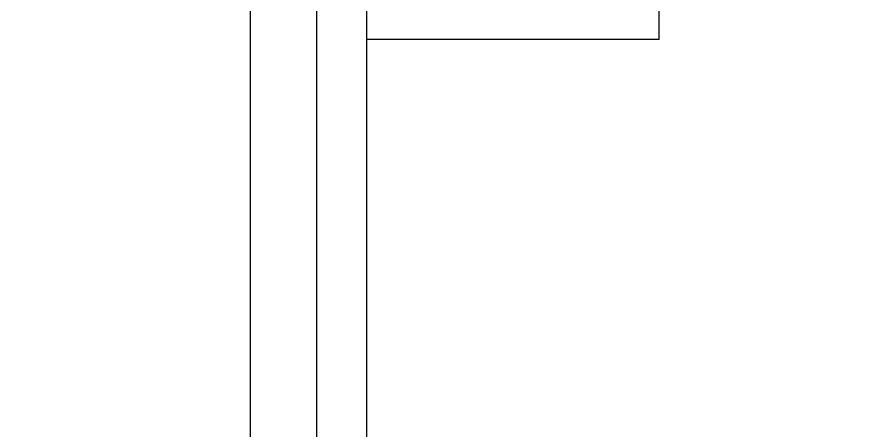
# Model space of a CAD drawing. Extents: x -30 to 1202, y 231 to 898.
# Drawn here: x 290.58 to 298.33, y 369.83 to 373.56 of the extents above; entities that cross this region are included whole.
import ezdxf

# ---------------------------------------------------------------- set-up
doc = ezdxf.new("R2010")
doc.units = 0
doc.header["$LTSCALE"] = 0.04
for name, color, linetype in [('0.5', 5, 'CONTINUOUS'), ('PISO', 1, 'CONTINUOUS'), ('PISOS', 1, 'CONTINUOUS')]:
    doc.layers.add(name, color=color, linetype=linetype)

msp = doc.modelspace()

# ---------------------------------------------------------------- linework, layer by layer
at = {"layer": '0.5'}
msp.add_arc((241.6448, 369.3595), 80.5866, 170.557845, 170.557845, dxfattribs=at)
at = {"layer": 'PISO'}
for p, q in [((292.6807, 260.0606), (292.6807, 438.6342)), ((293.2807, 324.7669), (293.2807, 387.2606)), ((293.7307, 324.7669), (293.7307, 387.2606)), ((296.3707, 373.3606), (296.3707, 387.2606))]:
    msp.add_line(p, q, dxfattribs=at)
at = {"layer": 'PISOS'}
msp.add_line((296.3707, 373.3606), (293.7307, 373.3606), dxfattribs=at)

doc.saveas('drawing.dxf')
